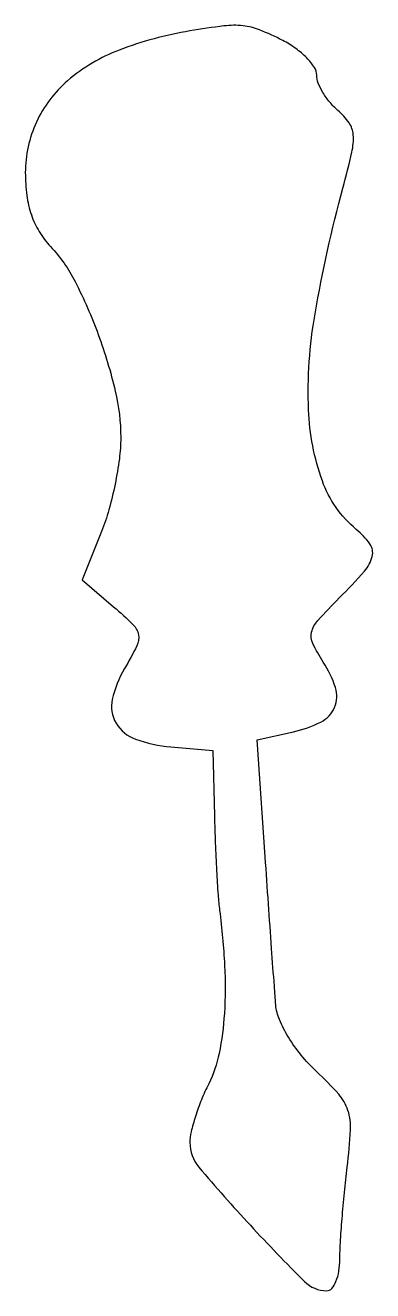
# Model space of a CAD drawing. Extents: x 117 to 147, y 139 to 249.
import ezdxf

# ---------------------------------------------------------------- set-up
doc = ezdxf.new("R2010")
doc.units = 0

msp = doc.modelspace()

# ---------------------------------------------------------------- linework, layer by layer
msp.add_lwpolyline([(131, 248.308084, 0.049209), (124.878068, 246.649266, 0.087263), (120.398734, 243.982263, 0.107182), (117.688863, 240.388829, 0.108569), (116.727273, 236.012552, 0.032906), (116.857622, 234.034067, 0.049039), (117.252052, 232.346289, 0.053846), (117.929801, 230.888413, 0.052908), (118.906573, 229.599448, -0.070794), (121.048699, 226.552977, -0.02988), (123.055081, 221.958607, -0.029963), (124.527386, 217.062228, -0.058111), (125, 213.00951, -0.03273), (124.880681, 211.188675, -0.017863), (124.509272, 208.979928, -0.017733), (123.969555, 206.753052, -0.026848), (123.329437, 204.865324), (121.658873, 200.690176), (124.385713, 198.344647, -0.016729), (126.083572, 196.782413, -0.156268), (126.540011, 195.913102, -0.160268), (126.400101, 194.950719, -0.017843), (125.32651, 192.975591, 0.078679), (124.270909, 190.305847, 0.190979), (124.598404, 188.249299, 0.174791), (126.289589, 186.855267, 0.064699), (129.351277, 186.189635), (133, 185.879269), (133.127623, 180.189635, 0.004131), (133.200124, 177.827979, 0.003973), (133.312341, 175.436955, 0.003933), (133.444577, 173.331072, 0.014379), (133.577233, 172, -0.018926), (134.009664, 167.221082, -0.028857), (133.98757, 163.056987, -0.033874), (133.531608, 159.588954, -0.066169), (132.628167, 156.956462, 0.019949), (132.004937, 155.571478, 0.018619), (131.478274, 154.109281, 0.018972), (131.108562, 152.776259, 0.058218), (131, 151.847052, 0.177149), (131.774315, 149.730146, 0.011147), (136.241984, 144.673258, 0.010534), (140.943596, 139.79514, 0.198225), (142.870436, 139, 0.221822), (143.303469, 139.202055, 0.07645), (143.670744, 139.807813, 0.058225), (143.9227, 140.696982, 0.039181), (144.008692, 141.75, -0.014395), (144.053662, 143.157074, -0.004717), (144.199088, 145.226089, -0.004695), (144.403862, 147.520924, -0.005291), (144.644642, 149.721794, 0.016021), (144.92737, 152.944288, 0.091969), (144.709563, 154.637278, 0.104108), (143.907977, 156.041055, 0.023287), (141.971949, 158.026204, -0.03346), (140.649815, 159.438206, -0.034575), (139.543564, 160.999226, -0.037238), (138.764147, 162.52244, -0.079247), (138.449947, 163.80441, -0.002389), (138.325259, 165.411888, -0.000345), (138.088973, 168.69054, -0.000392), (137.815277, 172.567982, -0.000335), (137.532914, 176.652747), (136.83793, 186.805493), (139.986535, 187.497043, 0.063221), (142.358332, 188.342653, 0.176468), (143.547598, 189.612339, 0.180941), (143.625364, 191.32571, 0.066947), (142.565574, 193.540266, -0.032662), (141.655133, 195.149967, -0.175271), (141.553776, 196.136138, -0.12294), (142.092348, 197.147684, -0.012875), (143.955622, 199.109469, 0.015096), (146.13596, 201.425594, 0.120906), (146.813257, 202.712779, 0.219233), (146.608159, 203.7914, 0.064723), (145.434063, 205.054723, -0.134566), (142.485801, 209.268124, -0.076078), (141.293211, 215.430634, -0.053077), (141.850338, 223.763843, -0.022737), (144.269631, 234.67078, 0.009486), (145.048367, 237.78845, 0.072752), (145.169408, 239.28783, 0.136332), (144.803457, 240.336723, 0.064092), (143.832964, 241.410993, -0.041796), (143.131611, 242.121157, -0.038767), (142.538433, 242.955361, -0.041115), (142.129598, 243.783792, -0.094342), (142, 244.464532, 0.147167), (141.796623, 245.14054, 0.047774), (141.133338, 245.960852, 0.042829), (140.178702, 246.781001, 0.036745), (139.04966, 247.47432, 0.022952), (137.050485, 248.394463, 0.07068), (135.609376, 248.753753, 0.056466), (133.956912, 248.737884, 0.010964)], format="xyb", close=True)

doc.saveas('drawing.dxf')
